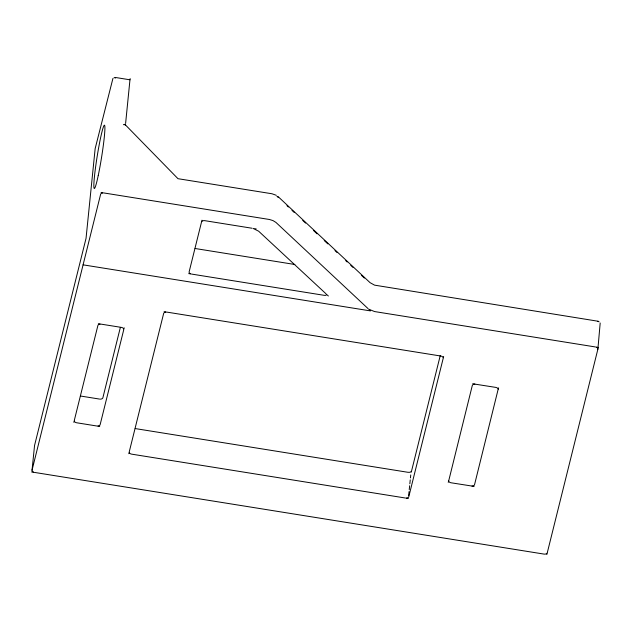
<?xml version="1.0" encoding="UTF-8"?>
<svg xmlns="http://www.w3.org/2000/svg" width="632" height="632" viewBox="0 0 632 632"><rect width="100%" height="100%" fill="white"/><g stroke="black" fill="none" stroke-linecap="round" stroke-linejoin="round"><path stroke-width="0.95" d="M448.665 480.999L472.302 385.512A2.915 1.849 5.8 0 1 474.861 384.114L495.741 387.392A2.915 1.849 5.8 0 1 498.182 389.178L474.553 484.657A2.915 1.849 5.8 0 1 471.986 486.063L451.106 482.785A2.915 1.849 5.8 0 1 448.665 480.999L448.23 482.327M31.6 471.954L33.749 472.238A2.915 1.849 5.8 0 1 32.05 470.145L34.555 445.473L86.039 238.351L95.156 148.623L112.923 78.455M125.602 123.485L129.963 79.806L115.593 77.499M408.651 495.551L409.046 491.633M409.244 489.674L409.647 485.747M409.844 483.788L410.239 479.87M410.445 477.903L410.737 474.964M547.288 552.731L597.872 349.227L600.187 323.023M201.971 220.213L201.734 221.571A2.915 1.849 5.8 0 1 204.839 220.679L252.089 228.247M546.838 554.541L547.075 553.182A2.915 1.849 5.8 0 1 543.962 554.082L34.476 472.42M130.16 78.621L129.963 79.806M32.05 470.145L100.614 194.316A2.915 1.849 5.8 0 1 103.182 192.91L101.065 192.507M74.276 420.501L97.889 325.504A2.915 1.849 5.8 0 1 100.456 324.098L98.339 323.695M120.356 327.431L102.882 397.733A2.915 1.849 5.8 0 1 100.314 399.14M123.761 329.651L100.14 424.649A2.915 1.849 5.8 0 1 97.581 426.055L99.698 426.458M129.236 451.88L163.641 313.48A2.915 1.849 5.8 0 1 166.208 312.074L164.091 311.671M201.521 222.022L189.142 271.807A2.915 1.849 5.8 0 0 190.84 273.893L188.691 273.617M440.251 355.563L411.306 472.009L411.558 471.464L409.947 472.286L408.011 472.302L135.177 428.567M443.206 358.289L408.801 496.689A2.915 1.849 5.8 0 1 406.234 498.095L408.351 498.498M115.34 78.123L115.53 77.523A1.462 0.924 5.8 0 0 113.981 77.965M73.826 422.31L74.26 420.991A2.915 1.849 5.8 0 0 76.701 422.776L96.822 426M124.212 327.842L123.777 329.169A2.915 1.849 5.8 0 0 121.336 327.384L101.215 324.161M128.794 453.689L129.22 452.362A2.915 1.849 5.8 0 0 131.661 454.147L405.475 498.032M443.648 356.48L443.222 357.807A2.915 1.849 5.8 0 0 440.781 356.021L166.966 312.129M498.182 389.178L498.616 387.851M597.84 321.459L597.927 321.246A1.462 0.924 5.8 0 1 599.065 321.901M598.322 347.426L596.181 347.142A2.915 1.849 5.8 0 1 597.872 349.227M256.165 228.903L253.227 228.492L258.614 231.178L325.938 293.73M103.94 192.965L269.453 219.494L273.032 220.615L275.939 222.417L368.077 308.637M195.075 248.495L294.868 264.492M597.983 321.23L374.539 285.143L370.052 282.654L277.914 196.434M191.567 274.075L324.303 295.349L326.017 295.373L326.428 294.299L328.379 296.005M83.084 264.84L370.502 310.905L368.843 309.245L374.563 311.56L595.447 346.96M80.39 396.003L99.556 399.076M472.744 383.703L474.861 384.114M471.986 486.063L474.103 486.466M276.31 195.312L271.989 193.763L177.979 178.69L125.081 124.559M276.927 196.275L278.357 197.619M286.96 205.661L288.389 207.004M291.976 210.353L294.125 212.368M302.728 220.41L305.596 223.096M313.48 230.467L317.059 233.824M324.232 240.523L327.81 243.881M334.984 250.58L337.132 252.595M345.736 260.637L347.166 261.98M350.752 265.329L352.901 267.344M361.504 275.386L364.372 278.072M123.406 124.741A2.915 1.161 -44.4 0 1 125.152 125.294M98.229 175.57A32.098 2.252 -80.9 0 0 104.635 125.373A32.098 2.252 -80.9 0 0 95.242 169.716A32.098 2.252 -80.9 0 0 98.229 175.57"/></g></svg>
